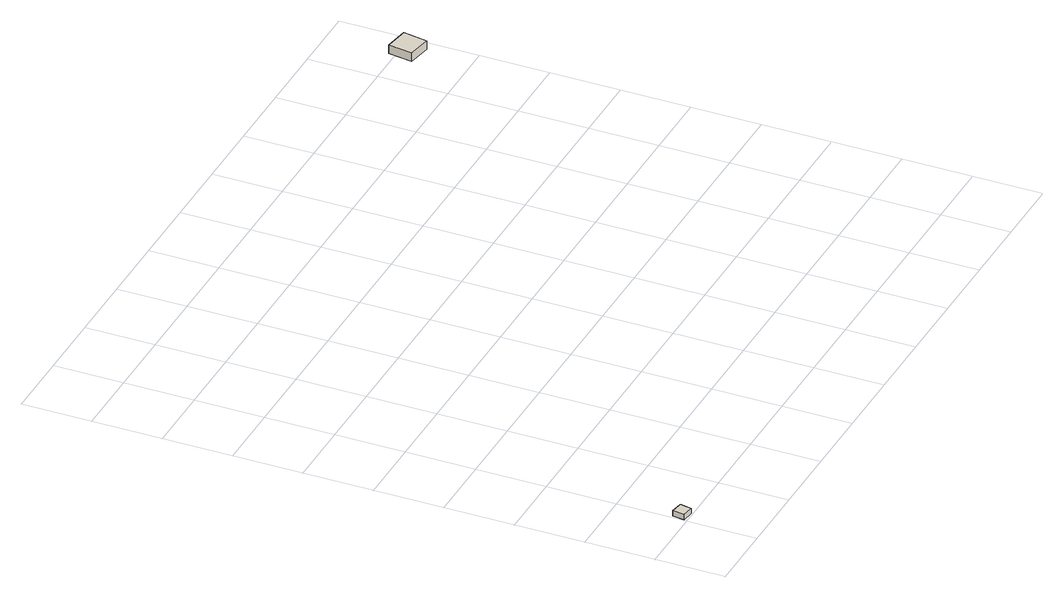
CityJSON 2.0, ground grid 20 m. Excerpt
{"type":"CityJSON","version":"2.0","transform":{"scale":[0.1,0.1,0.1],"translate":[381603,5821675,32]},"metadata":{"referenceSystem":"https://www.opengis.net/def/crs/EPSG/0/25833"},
"CityObjects":{
"building1":{"type":"Building","attributes":{"Gemeindeschluessel":"11000005","BezugspunktDach":"2200","function":"31001_2520","measuredHeight":1.51,"storeysAboveGround":1},"address":[{"country":"Germany","locality":"Berlin","thoroughfareNumber":"10 (6)","thoroughfareName":"Otternbuchtstraße"}],"geometry":[{"type":"Solid","lod":"1","boundaries":[[[[0,1,2,3,4,5]],[[6,7,8,9,10,11]],[[6,11,5,4]],[[7,6,4,3]],[[8,7,3,2]],[[9,8,2,1]],[[10,9,1,0]],[[11,10,0,5]]]]}]},
"building2":{"type":"Building","attributes":{"Gemeindeschluessel":"11000005","BezugspunktDach":"2200","function":"31001_2580","measuredHeight":2.59,"storeysAboveGround":1},"address":[{"country":"Germany","locality":"Berlin","thoroughfareNumber":"63 (2)","thoroughfareName":"Motardstraße"}],"geometry":[{"type":"Solid","lod":"1","boundaries":[[[[12,13,14,15]],[[16,17,18,19]],[[16,19,15,14]],[[17,16,14,13]],[[18,17,13,12]],[[19,18,12,15]]]]}]}
},
"vertices":[
[39,4,19],[41,17,19],[45,36,19],[45,38,19],[10,44,19],[5,9,19],[10,44,3],[45,38,3],[45,36,3],[41,17,3],[39,4,3],[5,9,3],
[1767,1535,33],[1779,1605,33],[1709,1616,33],[1698,1546,33],[1709,1616,7],[1779,1605,7],[1767,1535,7],[1698,1546,7]
]}
